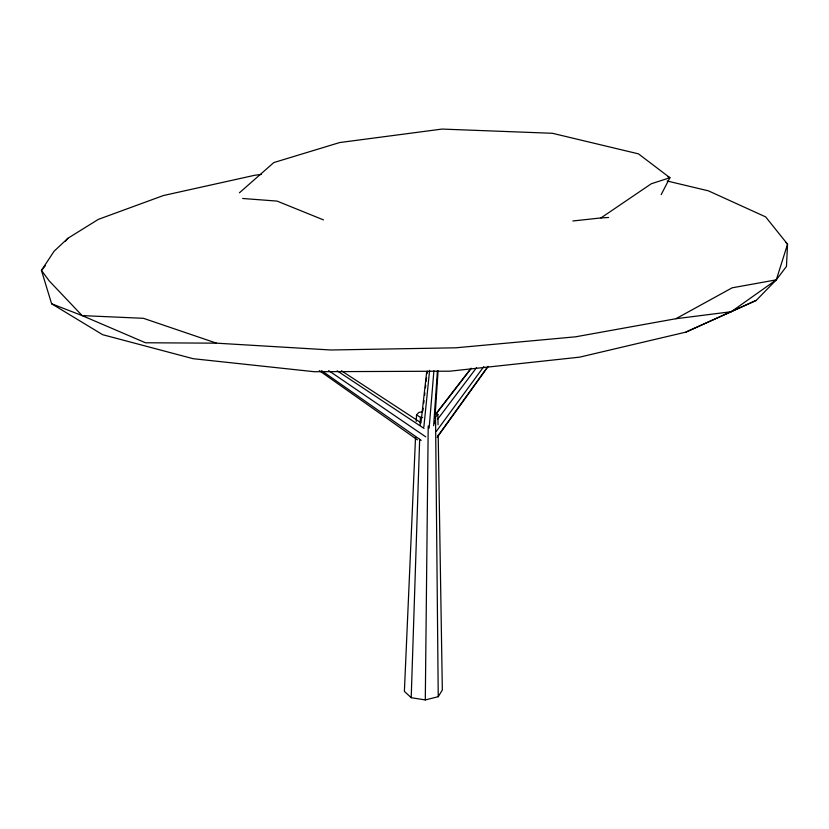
<?xml version="1.0" encoding="UTF-8"?>
<svg xmlns="http://www.w3.org/2000/svg" width="829" height="829" viewBox="0 0 829 829"><rect width="100%" height="100%" fill="white"/><g stroke="black" fill="none" stroke-linecap="round" stroke-linejoin="round"><path stroke-width="1.24" d="M415.557 436.862L404.386 691.386L411.205 697.697L425.298 699.925L428.21 425.94M411.205 697.697L419.671 439.277M420.137 425.07L420.396 417.308L416.521 414.904L418.914 412.376L422.521 411.795M416.241 421.36L416.521 414.904M434.583 423.65L434.759 421.07M434.924 418.479L438.075 370.708M433.65 425.66L437.422 370.573M429.132 428.137L433.909 370.667M423.857 427.008L429.598 370.356M422.894 410.79L423.184 408.231M423.743 403.112L424.033 400.562M424.593 395.443L424.883 392.884M425.443 387.765L425.723 385.205M426.147 381.371L426.572 377.527M426.997 373.692L427.287 371.133M420.925 423.008L426.717 371.62M261.332 174.432L254.969 175.22L163.386 195.54L98.309 219.384L67.895 238.296L54.082 251.239L41.45 270.409L51.626 303.787L102.63 334.688L193.147 358.698L314.253 371.713L449.732 371.195L579.668 357.144L685.863 332.128L756.255 300.378L776.296 279.85L787.55 244.203L765.654 216.897L708.401 190.836L667.148 181.002M661.159 194.66L669.915 177.727L638.454 153.852L552.394 133.282L442.044 129.075L339.683 142.547L273.808 162.567L239.446 192.774M425.298 699.925L438.24 696.692L442.334 689.987L438.199 435.152M438.168 435.526L487.97 366.314M437.225 437.329L487.784 366.978M436.365 431.308L483.784 366.615M437.598 419.298L476.561 367.661M51.626 303.787L82.133 315.6L145.5 342.771L216.493 343.165L330.864 349.993L455.795 347.807L575.595 336.812L675.925 318.719L731.251 311.725L776.296 279.85L786.462 266.43L787.55 244.203L785.882 242.379M435.608 414.22L471.121 368.19M436.137 413.868L470.872 368.812M45.46 265.539L41.45 270.409L49.222 280.907L82.133 315.6L143.407 318.305L216.493 343.165M65.491 241.208L67.895 238.296M434.924 412.666L437.867 414.459L435.546 416.997L438.24 696.692M572.86 220.98L600.942 217.934L651.293 183.769L669.915 177.727L667.646 176.587M675.925 318.719L732.152 287.818L776.296 279.85M685.863 332.128L756.255 300.378M600.942 217.934L608.59 217.478M242.648 198.483L277.083 201.095L323.486 219.903M420.396 417.308L422.645 417.567M341.382 370.739L419.961 422.106M337.144 370.801L424.054 428.448M328.698 370.625L425.723 436.831M321.538 370.625L421.194 440.375M319.3 370.615L417.443 439.857M437.867 414.459L438.033 424.8"/></g></svg>
